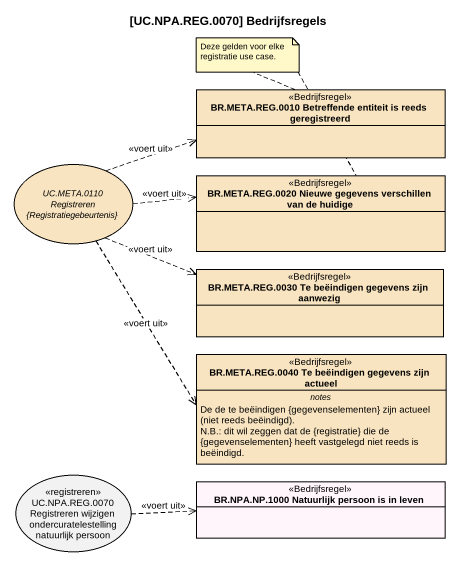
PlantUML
@startuml
title [UC.NPA.REG.0070] Bedrijfsregels
allowmixing
hide circle
hide empty members
class "BR.META.REG.0010 Betreffende entiteit is reeds geregistreerd" as BR_META_REG_0010 <<Bedrijfsregel>> #F8E4C0
usecase "UC.META.0110 Registreren {Registratiegebeurtenis}" as UC_META_0110_Registreren #F8E4C0
class "BR.META.REG.0020 Nieuwe gegevens verschillen van de huidige" as BR_META_REG_0020_Nieuwe <<Bedrijfsregel>> #F8E4C0
class "BR.META.REG.0030 Te beëindigen gegevens zijn aanwezig" as BR_META_REG_0030_Te <<Bedrijfsregel>> #F8E4C0
class "BR.META.REG.0040 Te beëindigen gegevens zijn actueel" as BR_META_REG_0040_Te <<Bedrijfsregel>> #F8E4C0 {
  -- notes --
  {field} De de te beëindigen {gegevenselementen} zijn actueel (niet reeds beëindigd).
  N.B.: dit wil zeggen dat de {registratie} die de {gegevenselementen} heeft vastgelegd niet reeds is beëindigd.
}
usecase "UC.NPA.REG.0070 Registreren wijzigen ondercuratelestelling natuurlijk persoon" as UC_NPA_REG_0070_Registreren <<registreren>>
class "BR.NPA.NP.1000 Natuurlijk persoon is in leven" as BR_NPA_NP_1000_Natuurlijk <<Bedrijfsregel>> #FFF5FA
UC_META_0110_Registreren .right.> BR_META_REG_0010 : <<voert uit>>
UC_META_0110_Registreren .right.> BR_META_REG_0020_Nieuwe : <<voert uit>>
UC_META_0110_Registreren .right.> BR_META_REG_0030_Te : <<voert uit>>
UC_META_0110_Registreren ..> BR_META_REG_0040_Te : <<voert uit>>
UC_NPA_REG_0070_Registreren .right.> BR_NPA_NP_1000_Natuurlijk : <<voert uit>>
note as N1
  Deze gelden voor elke registratie use case.
end note
N1 .. BR_META_REG_0020_Nieuwe
N1 .. BR_META_REG_0010
@enduml
